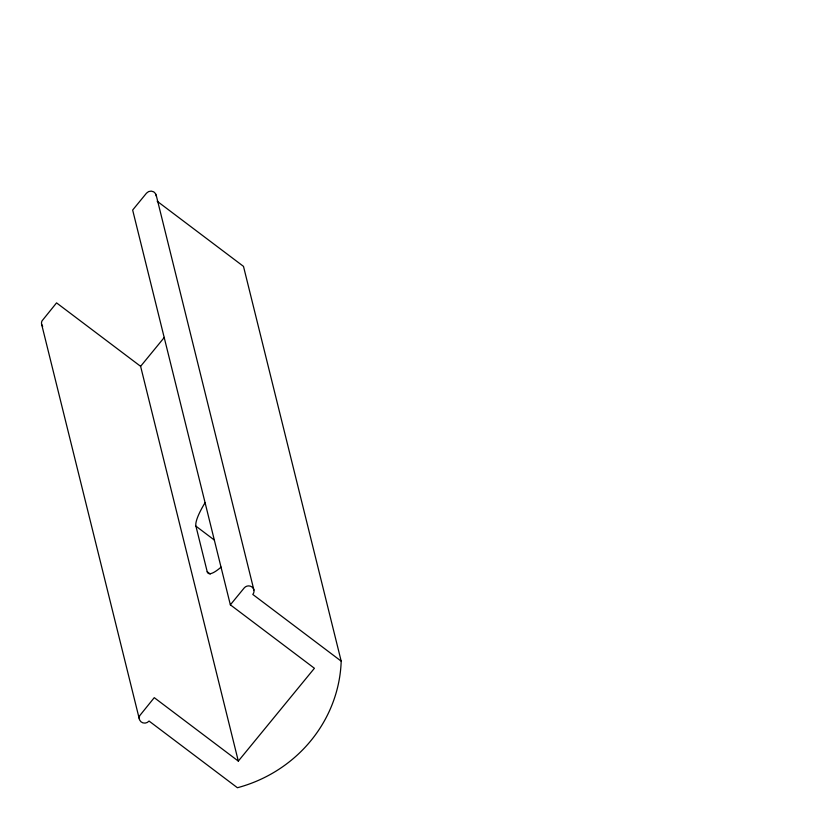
<?xml version="1.0" encoding="UTF-8"?>
<svg xmlns="http://www.w3.org/2000/svg" width="830" height="830" viewBox="0 0 830 830"><rect width="100%" height="100%" fill="white"/><g stroke="black" fill="none" stroke-linecap="round" stroke-linejoin="round"><path stroke-width="1.25" d="M156.331 196.16A5.54 5.312 -13.9 0 0 146.495 193.172L132.655 210.052L230.356 604.831L314.414 668.275L238.314 761.1L140.612 366.321L164.35 337.374M230.356 604.831L244.196 587.951A5.54 5.312 -13.9 0 1 251.967 586.986A5.54 5.312 -13.9 0 1 252.818 594.456L341.192 661.157A138.506 132.862 -13.9 0 1 237.411 787.732L149.037 721.042A5.54 5.312 -13.9 0 1 139.668 715.73L154.256 697.657L238.314 761.1M157.171 201.234L243.491 266.378L341.192 661.157M140.612 366.321L56.554 302.877L41.967 320.951A5.54 5.312 -13.9 0 0 42.683 326.377M205.124 502.627A41.552 9.255 -53 0 0 195.932 526.158L214.265 539.988M195.932 526.158L207.21 571.714L210.26 574.018M156.133 194.925L253.928 590.109M41.645 324.343L139.347 719.122M221.081 567.118A41.552 9.255 -53 0 1 207.21 571.714"/></g></svg>
